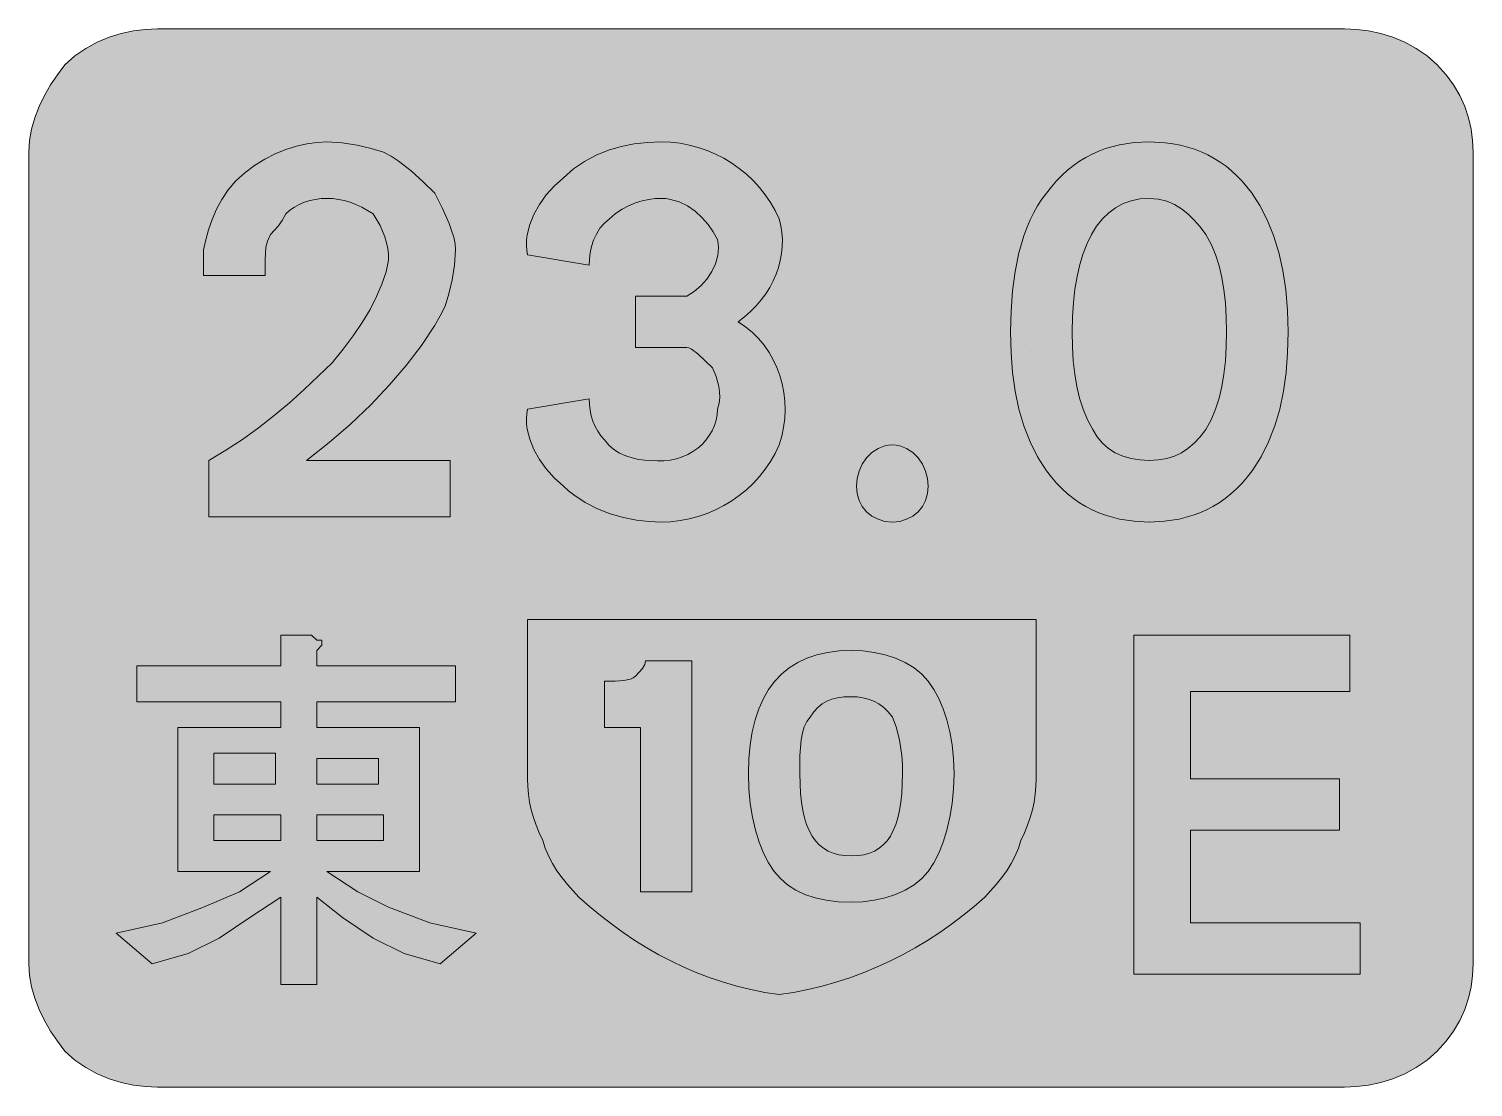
# Model space of a CAD drawing. Header units: metres. Extents: x 115 to 452, y 12 to 259.
import ezdxf

# ---------------------------------------------------------------- set-up
doc = ezdxf.new("R2010")
doc.units = ezdxf.units.M
for name, color, linetype, true_color in [('FILL_BLACK_000000', 7, 'Continuous', 0x000000), ('FILL_LIME_00FF00', 7, 'Continuous', 0x00ff00), ('FILL_WHITE_FFFFFF', 7, 'Continuous', 0xffffff), ('FILL_YELLOW_FFFF00', 7, 'Continuous', 0xffff00), ('STROKE_WHITE_FFFFFF', 7, 'Continuous', 0xffffff)]:
    doc.layers.add(name, color=color, linetype=linetype, true_color=true_color)

msp = doc.modelspace()

# ---------------------------------------------------------------- hatches: boundary and pattern name
at = {"layer": 'FILL_BLACK_000000', "true_color": 0x000000}
h = msp.add_hatch(color=7, dxfattribs=at)
h.dxf.hatch_style = 1
h.paths.add_polyline_path([(269.55, 57.36), (257.55, 57.36), (257.55, 95.76), (249.15, 95.76), (249.15, 106.56), (251.63, 106.58), (253.65, 106.71), (255.23, 107.07), (255.84, 107.36), (256.35, 107.76), (258, 109.56), (258.54, 110.46), (258.75, 111.36), (269.55, 111.36), (269.55, 57.36)])
h = msp.add_hatch(color=7, dxfattribs=at)
h.dxf.hatch_style = 1
h.paths.add_polyline_path([(330.32, 78.02), (329.8, 74.79), (329.1, 71.76), (328.23, 68.95), (327.21, 66.4), (326.04, 64.12), (324.75, 62.16), (323.24, 60.47), (321.43, 59.01), (319.37, 57.77), (317.1, 56.76), (314.66, 55.97), (312.09, 55.41), (309.44, 55.07), (306.75, 54.96), (303.71, 55.07), (300.9, 55.41), (298.31, 55.97), (295.95, 56.76), (293.81, 57.77), (291.9, 59.01), (290.21, 60.47), (288.75, 62.16), (287.46, 64.12), (286.29, 66.4), (285.27, 68.95), (284.4, 71.76), (283.7, 74.79), (283.18, 78.02), (282.86, 81.42), (282.75, 84.96), (282.85, 88.45), (283.14, 91.71), (283.63, 94.75), (284.31, 97.56), (285.17, 100.15), (286.23, 102.51), (287.47, 104.65), (288.9, 106.56), (290.51, 108.25), (292.3, 109.71), (294.27, 110.95), (296.42, 111.96), (298.74, 112.75), (301.24, 113.31), (303.91, 113.65), (306.75, 113.76), (309.44, 113.65), (312.09, 113.31), (314.66, 112.75), (317.1, 111.96), (319.37, 110.95), (321.43, 109.71), (323.24, 108.25), (324.75, 106.56), (326.04, 104.65), (327.21, 102.51), (328.23, 100.15), (329.1, 97.56), (329.8, 94.75), (330.32, 91.71), (330.64, 88.45), (330.75, 84.96), (330.64, 81.42), (330.32, 78.02)])
h.paths.add_polyline_path([(318.54, 89.22), (318, 92.91), (317.23, 95.93), (316.35, 98.16), (315.4, 99.4), (314.34, 100.43), (313.21, 101.26), (312, 101.91), (310.74, 102.39), (309.43, 102.72), (308.1, 102.9), (306.75, 102.96), (305.06, 102.9), (303.56, 102.72), (302.24, 102.39), (301.05, 101.91), (299.98, 101.26), (298.99, 100.43), (298.05, 99.4), (297.15, 98.16), (296.36, 97.15), (295.76, 95.93), (295.34, 94.51), (295.05, 92.91), (294.79, 89.22), (294.75, 84.96), (294.92, 80.35), (295.14, 78.29), (295.44, 76.39), (295.84, 74.66), (296.33, 73.08), (296.92, 71.67), (297.6, 70.41), (298.38, 69.31), (299.26, 68.35), (300.24, 67.55), (301.33, 66.9), (302.52, 66.4), (303.82, 66.04), (305.23, 65.83), (306.75, 65.76), (308.27, 65.83), (309.68, 66.04), (310.98, 66.4), (312.17, 66.9), (313.26, 67.55), (314.24, 68.35), (315.12, 69.31), (315.9, 70.41), (316.58, 71.67), (317.17, 73.08), (317.66, 74.66), (318.06, 76.39), (318.36, 78.29), (318.58, 80.35), (318.75, 84.96), (318.7, 87.15), (318.54, 89.22)], flags=16)
at = {"layer": 'FILL_LIME_00FF00', "true_color": 0x00ff00}
h = msp.add_hatch(color=7, dxfattribs=at)
h.dxf.hatch_style = 1
h.paths.add_polyline_path([(424.7, 258.85), (427.52, 258.49), (430.37, 257.88), (433.2, 257.01), (435.98, 255.85), (438.66, 254.4), (441.19, 252.64), (443.55, 250.56), (445.63, 248.26), (447.39, 245.85), (448.84, 243.37), (450, 240.81), (450.87, 238.2), (451.48, 235.54), (451.84, 232.86), (451.95, 230.16), (451.95, 40.56), (451.84, 37.86), (451.48, 35.18), (450.87, 32.52), (450, 29.91), (448.84, 27.35), (447.39, 24.87), (445.63, 22.46), (443.55, 20.16), (441.19, 18.08), (438.66, 16.32), (435.98, 14.87), (433.2, 13.71), (430.37, 12.84), (427.52, 12.23), (424.7, 11.87), (421.95, 11.76), (144.75, 11.76), (142, 11.87), (139.18, 12.23), (136.33, 12.84), (133.5, 13.71), (130.72, 14.87), (128.04, 16.32), (125.51, 18.08), (123.15, 20.16), (121.41, 22.46), (119.81, 24.87), (118.38, 27.35), (117.15, 29.91), (116.14, 32.52), (115.39, 35.18), (114.91, 37.86), (114.75, 40.56), (114.75, 230.16), (114.91, 232.86), (115.39, 235.54), (116.14, 238.2), (117.15, 240.81), (118.38, 243.37), (119.81, 245.85), (121.41, 248.26), (123.15, 250.56), (125.51, 252.64), (128.04, 254.4), (130.72, 255.85), (133.5, 257.01), (136.33, 257.88), (139.18, 258.49), (142, 258.85), (144.75, 258.96), (421.95, 258.96), (424.7, 258.85)])
at = {"layer": 'FILL_WHITE_FFFFFF', "true_color": 0xffffff}
h = msp.add_hatch(color=7, dxfattribs=at)
h.dxf.hatch_style = 1
h.paths.add_polyline_path([(155.55, 201.36), (155.55, 207.36), (156.06, 209.66), (156.71, 212.03), (157.53, 214.43), (158.55, 216.81), (159.79, 219.14), (161.29, 221.37), (163.06, 223.45), (165.15, 225.36), (167.45, 227.05), (169.84, 228.51), (172.28, 229.75), (174.75, 230.76), (177.22, 231.55), (179.66, 232.11), (182.05, 232.45), (184.35, 232.56), (187.93, 232.35), (191.4, 231.81), (194.64, 231.04), (197.55, 230.16), (199.3, 229.21), (200.94, 228.15), (204, 225.81), (206.83, 223.24), (209.55, 220.56), (211.31, 216.98), (212.85, 213.51), (213.46, 211.85), (213.94, 210.27), (214.24, 208.76), (214.35, 207.36), (214.14, 203.78), (213.6, 200.31), (212.83, 197.07), (211.95, 194.16), (210.76, 191.9), (209.43, 189.61), (206.38, 184.99), (202.86, 180.34), (198.9, 175.71), (194.55, 171.13), (189.84, 166.65), (184.83, 162.32), (179.55, 158.16), (213.15, 158.16), (213.15, 144.96), (156.75, 144.96), (156.75, 158.16), (160.74, 160.52), (164.63, 163.07), (168.39, 165.8), (172.05, 168.66), (175.59, 171.64), (179.03, 174.7), (185.55, 180.96), (188.14, 184.11), (190.48, 187.24), (192.57, 190.35), (194.4, 193.41), (195.94, 196.42), (197.19, 199.35), (198.13, 202.21), (198.75, 204.96), (198.69, 206.31), (198.53, 207.66), (198.24, 209.01), (197.85, 210.36), (197.34, 211.71), (196.73, 213.06), (195.15, 215.76), (192.45, 217.33), (191.1, 217.95), (189.75, 218.46), (188.4, 218.85), (187.05, 219.13), (185.7, 219.3), (184.35, 219.36), (183, 219.3), (181.67, 219.13), (180.36, 218.85), (179.1, 218.46), (177.89, 217.95), (176.76, 217.33), (175.7, 216.6), (174.75, 215.76), (173.85, 214.17), (172.95, 212.91), (171.15, 210.96), (170.46, 209.35), (170.1, 207.96), (169.97, 206.57), (169.95, 204.96), (169.95, 201.36), (155.55, 201.36)])
h = msp.add_hatch(color=7, dxfattribs=at)
h.dxf.hatch_style = 1
h.paths.add_polyline_path([(256.35, 184.56), (256.35, 196.56), (265.95, 196.56), (267.15, 196.56), (268.35, 196.56), (270.09, 197.62), (271.67, 198.96), (273.05, 200.53), (274.2, 202.26), (275.06, 204.11), (275.61, 206.01), (275.78, 207.91), (275.72, 208.85), (275.55, 209.76), (274.54, 211.55), (273.32, 213.28), (271.9, 214.91), (270.3, 216.36), (268.53, 217.59), (266.61, 218.53), (264.54, 219.14), (263.46, 219.3), (262.35, 219.36), (260.95, 219.3), (259.46, 219.12), (257.92, 218.79), (256.35, 218.31), (254.78, 217.66), (253.24, 216.83), (251.75, 215.8), (250.35, 214.56), (249.11, 213.55), (248.08, 212.37), (247.25, 211.04), (246.6, 209.61), (246.12, 208.13), (245.79, 206.63), (245.61, 205.16), (245.55, 203.76), (231.15, 206.16), (230.98, 207.3), (230.92, 208.46), (230.97, 209.64), (231.11, 210.83), (231.7, 213.23), (232.65, 215.61), (233.94, 217.94), (235.54, 220.17), (237.42, 222.25), (239.55, 224.16), (241.91, 226.24), (244.46, 228), (247.19, 229.45), (250.05, 230.61), (253.03, 231.48), (256.09, 232.09), (259.2, 232.45), (262.35, 232.56), (264.58, 232.48), (266.78, 232.23), (268.94, 231.82), (271.05, 231.27), (273.1, 230.56), (275.09, 229.71), (277.01, 228.73), (278.85, 227.61), (280.61, 226.37), (282.27, 225), (283.84, 223.52), (285.3, 221.93), (286.65, 220.23), (287.88, 218.43), (288.98, 216.54), (289.95, 214.56), (290.33, 212.97), (290.57, 211.36), (290.68, 209.74), (290.64, 208.11), (290.48, 206.48), (290.18, 204.86), (289.76, 203.25), (289.2, 201.66), (288.52, 200.1), (287.71, 198.58), (286.78, 197.09), (285.73, 195.66), (284.56, 194.28), (283.27, 192.97), (281.87, 191.73), (280.35, 190.56), (282.08, 189.37), (283.67, 188.04), (285.11, 186.6), (286.41, 185.05), (287.56, 183.4), (288.56, 181.66), (289.4, 179.84), (290.1, 177.96), (290.64, 176.02), (291.03, 174.04), (291.25, 172.02), (291.32, 169.97), (291.22, 167.91), (290.96, 165.85), (290.54, 163.8), (289.95, 161.76), (288.98, 159.78), (287.88, 157.89), (286.65, 156.09), (285.3, 154.39), (283.84, 152.8), (282.27, 151.32), (280.61, 149.95), (278.85, 148.71), (277.01, 147.59), (275.09, 146.61), (273.1, 145.76), (271.05, 145.05), (268.94, 144.5), (266.78, 144.09), (264.58, 143.84), (262.35, 143.76), (259.55, 143.87), (256.59, 144.23), (253.55, 144.84), (250.5, 145.71), (247.5, 146.87), (244.63, 148.32), (241.96, 150.08), (240.72, 151.08), (239.55, 152.16), (237.42, 154.07), (235.54, 156.15), (233.94, 158.38), (232.65, 160.71), (231.7, 163.09), (231.11, 165.49), (230.97, 166.68), (230.92, 167.86), (230.98, 169.02), (231.15, 170.16), (245.55, 172.56), (245.61, 171.21), (245.78, 169.88), (246.06, 168.57), (246.45, 167.31), (246.96, 166.1), (247.58, 164.97), (248.31, 163.91), (249.15, 162.96), (250.16, 161.72), (251.34, 160.69), (252.67, 159.86), (254.1, 159.21), (255.58, 158.73), (257.08, 158.4), (258.55, 158.22), (259.95, 158.16), (261.51, 158.02), (263.03, 158.04), (264.51, 158.2), (265.93, 158.52), (267.29, 158.96), (268.58, 159.53), (269.78, 160.22), (270.9, 161.01), (271.92, 161.9), (272.83, 162.88), (273.62, 163.94), (274.29, 165.08), (274.83, 166.28), (275.22, 167.53), (275.47, 168.83), (275.55, 170.16), (275.89, 171.51), (276.04, 172.84), (276.01, 174.15), (275.85, 175.41), (275.21, 177.75), (274.35, 179.76), (270.9, 183.06), (269.46, 184.15), (268.85, 184.45), (268.35, 184.56), (256.35, 184.56)])
h = msp.add_hatch(color=7, dxfattribs=at)
h.dxf.hatch_style = 1
h.paths.add_polyline_path([(344.42, 197.78), (345.03, 202.31), (345.9, 206.61), (347.06, 210.62), (347.74, 212.51), (348.51, 214.32), (349.35, 216.03), (350.27, 217.64), (351.27, 219.15), (352.35, 220.56), (353.5, 222.08), (354.71, 223.49), (355.97, 224.79), (357.28, 225.98), (358.64, 227.07), (360.05, 228.05), (361.5, 228.93), (363, 229.71), (364.54, 230.39), (366.12, 230.98), (369.39, 231.87), (372.81, 232.39), (376.35, 232.56), (380.08, 232.36), (381.86, 232.12), (383.6, 231.78), (385.28, 231.35), (386.92, 230.83), (388.49, 230.21), (390.02, 229.5), (391.49, 228.71), (392.9, 227.82), (394.26, 226.85), (395.57, 225.79), (396.81, 224.64), (398, 223.42), (400.2, 220.71), (402.16, 217.68), (403.88, 214.34), (405.34, 210.69), (406.56, 206.74), (407.51, 202.51), (408.19, 197.99), (408.61, 193.21), (408.75, 188.16), (408.64, 183.32), (408.28, 178.71), (407.67, 174.32), (406.8, 170.16), (405.64, 166.22), (404.19, 162.51), (402.43, 159.02), (400.35, 155.76), (399.2, 154.24), (397.99, 152.83), (396.73, 151.53), (395.42, 150.34), (394.06, 149.25), (392.65, 148.27), (391.2, 147.39), (389.7, 146.61), (388.16, 145.93), (386.58, 145.34), (383.31, 144.45), (379.89, 143.93), (376.35, 143.76), (372.81, 143.93), (369.39, 144.45), (366.12, 145.34), (364.54, 145.93), (363, 146.61), (361.5, 147.39), (360.05, 148.27), (358.64, 149.25), (357.28, 150.34), (355.97, 151.53), (354.71, 152.83), (353.5, 154.24), (352.35, 155.76), (350.27, 159.02), (348.51, 162.51), (347.06, 166.22), (345.9, 170.16), (345.03, 174.32), (344.42, 178.71), (344.06, 183.32), (343.95, 188.16), (344.06, 193.05), (344.42, 197.78)])
h.paths.add_polyline_path([(380.44, 158.61), (382.21, 159.17), (383.85, 159.96), (385.37, 160.97), (386.81, 162.21), (388.2, 163.67), (389.55, 165.36), (390.79, 167.67), (391.82, 170.1), (392.65, 172.68), (393.3, 175.41), (393.78, 178.31), (394.11, 181.39), (394.29, 184.67), (394.35, 188.16), (394.29, 191.65), (394.11, 194.93), (393.78, 198.01), (393.3, 200.91), (392.65, 203.64), (391.82, 206.22), (390.79, 208.65), (389.55, 210.96), (388.2, 212.7), (386.81, 214.3), (385.37, 215.73), (383.85, 216.96), (382.21, 217.97), (380.44, 218.72), (378.49, 219.2), (376.35, 219.36), (374.17, 219.22), (372.13, 218.81), (370.23, 218.13), (368.48, 217.18), (366.86, 215.99), (365.38, 214.55), (364.05, 212.87), (362.85, 210.96), (361.8, 208.82), (360.88, 206.47), (360.11, 203.9), (359.48, 201.13), (358.98, 198.17), (358.63, 195.01), (358.42, 191.67), (358.35, 188.16), (358.41, 184.67), (358.59, 181.39), (358.92, 178.31), (359.4, 175.41), (360.05, 172.68), (360.88, 170.1), (361.91, 167.67), (363.15, 165.36), (364.16, 163.67), (365.38, 162.21), (366.8, 160.97), (368.4, 159.96), (370.17, 159.17), (372.09, 158.61), (374.16, 158.27), (376.35, 158.16), (378.49, 158.27), (380.44, 158.61)], flags=16)
h = msp.add_hatch(color=7, dxfattribs=at)
h.dxf.hatch_style = 1
h.paths.add_polyline_path([(324.59, 150.42), (324.11, 148.82), (323.36, 147.39), (322.35, 146.16), (321.12, 145.15), (319.69, 144.4), (318.09, 143.92), (316.35, 143.76), (314.61, 143.92), (313.01, 144.4), (311.58, 145.15), (310.35, 146.16), (309.34, 147.39), (308.59, 148.82), (308.11, 150.42), (307.95, 152.16), (308.11, 153.95), (308.59, 155.68), (309.34, 157.31), (310.35, 158.76), (311.58, 159.99), (313.01, 160.93), (314.61, 161.54), (315.46, 161.7), (316.35, 161.76), (317.24, 161.7), (318.09, 161.54), (319.69, 160.93), (321.12, 159.99), (322.35, 158.76), (323.36, 157.31), (324.11, 155.68), (324.59, 153.95), (324.75, 152.16), (324.59, 150.42)])
h = msp.add_hatch(color=7, dxfattribs=at)
h.dxf.hatch_style = 1
h.paths.add_polyline_path([(181.95, 113.76), (181.95, 110.16), (214.35, 110.16), (214.35, 101.76), (181.95, 101.76), (181.95, 95.76), (205.95, 95.76), (205.95, 62.16), (184.35, 62.16), (191.55, 57.36), (198.75, 53.76), (208.35, 50.16), (219.15, 47.76), (210.75, 40.56), (202.35, 42.96), (195.15, 46.56), (187.95, 51.36), (181.95, 56.16), (181.95, 35.76), (173.55, 35.76), (173.55, 56.16), (166.35, 51.36), (159.15, 46.56), (151.95, 42.96), (143.55, 40.56), (135.15, 47.76), (145.95, 50.16), (155.55, 53.76), (163.95, 57.36), (171.15, 62.16), (149.55, 62.16), (149.55, 95.76), (173.55, 95.76), (173.55, 101.76), (139.95, 101.76), (139.95, 110.16), (173.55, 110.16), (173.55, 117.36), (180.75, 117.36), (181.95, 116.16), (183.15, 116.16), (183.15, 114.96), (181.95, 113.76)])
h.paths.add_polyline_path([(172.35, 82.56), (172.35, 89.76), (157.95, 89.76), (157.95, 82.56), (172.35, 82.56)], flags=16)
h.paths.add_polyline_path([(181.95, 69.36), (197.55, 69.36), (197.55, 75.36), (181.95, 75.36), (181.95, 69.36)], flags=16)
h.paths.add_polyline_path([(181.95, 88.56), (181.95, 82.56), (196.35, 82.56), (196.35, 88.56), (181.95, 88.56)], flags=16)
h.paths.add_polyline_path([(173.55, 75.36), (157.95, 75.36), (157.95, 69.36), (173.55, 69.36), (173.55, 75.36)], flags=16)
h = msp.add_hatch(color=7, dxfattribs=at)
h.dxf.hatch_style = 1
h.paths.add_polyline_path([(372.75, 117.36), (423.15, 117.36), (423.15, 104.16), (385.95, 104.16), (385.95, 83.76), (420.75, 83.76), (420.75, 71.76), (385.95, 71.76), (385.95, 50.16), (425.55, 50.16), (425.55, 38.16), (372.75, 38.16), (372.75, 117.36)])
at = {"layer": 'FILL_YELLOW_FFFF00', "true_color": 0xffff00}
h = msp.add_hatch(color=7, dxfattribs=at)
h.dxf.hatch_style = 1
h.paths.add_polyline_path([(286.6, 33.88), (283.31, 34.54), (280.08, 35.33), (276.9, 36.25), (273.78, 37.29), (270.71, 38.46), (267.7, 39.75), (264.75, 41.16), (261.85, 42.68), (259.01, 44.31), (256.23, 46.04), (253.5, 47.87), (250.83, 49.81), (248.21, 51.83), (245.65, 53.95), (243.15, 56.16), (240.49, 59.07), (239.23, 60.65), (238.05, 62.31), (236.99, 64.02), (236.06, 65.78), (235.31, 67.56), (234.75, 69.36), (233.91, 71.16), (233.18, 72.96), (232.56, 74.76), (232.05, 76.56), (231.66, 78.36), (231.38, 80.16), (231.21, 81.96), (231.15, 83.76), (231.15, 120.96), (349.95, 120.96), (349.95, 83.76), (349.89, 81.96), (349.73, 80.16), (349.44, 78.36), (349.05, 76.56), (348.54, 74.76), (347.93, 72.96), (347.19, 71.16), (346.35, 69.36), (345.79, 67.56), (345.04, 65.78), (344.11, 64.02), (343.05, 62.31), (341.87, 60.65), (340.61, 59.07), (337.95, 56.16), (335.43, 53.95), (332.84, 51.83), (330.16, 49.81), (327.41, 47.87), (324.59, 46.04), (321.71, 44.31), (318.76, 42.68), (315.75, 41.16), (312.68, 39.75), (309.57, 38.46), (306.4, 37.29), (303.19, 36.25), (299.93, 35.33), (296.64, 34.54), (293.31, 33.88), (289.95, 33.36), (286.6, 33.88)])

# ---------------------------------------------------------------- linework, layer by layer
at = {"layer": 'FILL_BLACK_000000', "lineweight": 0, "true_color": 0x000000}
for points in [[(269.55, 57.36), (257.55, 57.36), (257.55, 95.76), (249.15, 95.76), (249.15, 106.56), (251.63, 106.58), (253.65, 106.71), (255.23, 107.07), (255.84, 107.36), (256.35, 107.76), (258, 109.56), (258.54, 110.46), (258.75, 111.36), (269.55, 111.36)], [(330.32, 78.02), (329.8, 74.79), (329.1, 71.76), (328.23, 68.95), (327.21, 66.4), (326.04, 64.12), (324.75, 62.16), (323.24, 60.47), (321.43, 59.01), (319.37, 57.77), (317.1, 56.76), (314.66, 55.97), (312.09, 55.41), (309.44, 55.07), (306.75, 54.96), (303.71, 55.07), (300.9, 55.41), (298.31, 55.97), (295.95, 56.76), (293.81, 57.77), (291.9, 59.01), (290.21, 60.47), (288.75, 62.16), (287.46, 64.12), (286.29, 66.4), (285.27, 68.95), (284.4, 71.76), (283.7, 74.79), (283.18, 78.02), (282.86, 81.42), (282.75, 84.96), (282.85, 88.45), (283.14, 91.71), (283.63, 94.75), (284.31, 97.56), (285.17, 100.15), (286.23, 102.51), (287.47, 104.65), (288.9, 106.56), (290.51, 108.25), (292.3, 109.71), (294.27, 110.95), (296.42, 111.96), (298.74, 112.75), (301.24, 113.31), (303.91, 113.65), (306.75, 113.76), (309.44, 113.65), (312.09, 113.31), (314.66, 112.75), (317.1, 111.96), (319.37, 110.95), (321.43, 109.71), (323.24, 108.25), (324.75, 106.56), (326.04, 104.65), (327.21, 102.51), (328.23, 100.15), (329.1, 97.56), (329.8, 94.75), (330.32, 91.71), (330.64, 88.45), (330.75, 84.96), (330.64, 81.42)], [(318.54, 89.22), (318, 92.91), (317.23, 95.93), (316.35, 98.16), (315.4, 99.4), (314.34, 100.43), (313.21, 101.26), (312, 101.91), (310.74, 102.39), (309.43, 102.72), (308.1, 102.9), (306.75, 102.96), (305.06, 102.9), (303.56, 102.72), (302.24, 102.39), (301.05, 101.91), (299.98, 101.26), (298.99, 100.43), (298.05, 99.4), (297.15, 98.16), (296.36, 97.15), (295.76, 95.93), (295.34, 94.51), (295.05, 92.91), (294.79, 89.22), (294.75, 84.96), (294.92, 80.35), (295.14, 78.29), (295.44, 76.39), (295.84, 74.66), (296.33, 73.08), (296.92, 71.67), (297.6, 70.41), (298.38, 69.31), (299.26, 68.35), (300.24, 67.55), (301.33, 66.9), (302.52, 66.4), (303.82, 66.04), (305.23, 65.83), (306.75, 65.76), (308.27, 65.83), (309.68, 66.04), (310.98, 66.4), (312.17, 66.9), (313.26, 67.55), (314.24, 68.35), (315.12, 69.31), (315.9, 70.41), (316.58, 71.67), (317.17, 73.08), (317.66, 74.66), (318.06, 76.39), (318.36, 78.29), (318.58, 80.35), (318.75, 84.96), (318.7, 87.15)]]:
    msp.add_lwpolyline(points, close=True, dxfattribs=at)
at = {"layer": 'FILL_LIME_00FF00', "lineweight": 0, "true_color": 0x00ff00}
msp.add_lwpolyline([(424.7, 258.85), (427.52, 258.49), (430.37, 257.88), (433.2, 257.01), (435.98, 255.85), (438.66, 254.4), (441.19, 252.64), (443.55, 250.56), (445.63, 248.26), (447.39, 245.85), (448.84, 243.37), (450, 240.81), (450.87, 238.2), (451.48, 235.54), (451.84, 232.86), (451.95, 230.16), (451.95, 40.56), (451.84, 37.86), (451.48, 35.18), (450.87, 32.52), (450, 29.91), (448.84, 27.35), (447.39, 24.87), (445.63, 22.46), (443.55, 20.16), (441.19, 18.08), (438.66, 16.32), (435.98, 14.87), (433.2, 13.71), (430.37, 12.84), (427.52, 12.23), (424.7, 11.87), (421.95, 11.76), (144.75, 11.76), (142, 11.87), (139.18, 12.23), (136.33, 12.84), (133.5, 13.71), (130.72, 14.87), (128.04, 16.32), (125.51, 18.08), (123.15, 20.16), (121.41, 22.46), (119.81, 24.87), (118.38, 27.35), (117.15, 29.91), (116.14, 32.52), (115.39, 35.18), (114.91, 37.86), (114.75, 40.56), (114.75, 230.16), (114.91, 232.86), (115.39, 235.54), (116.14, 238.2), (117.15, 240.81), (118.38, 243.37), (119.81, 245.85), (121.41, 248.26), (123.15, 250.56), (125.51, 252.64), (128.04, 254.4), (130.72, 255.85), (133.5, 257.01), (136.33, 257.88), (139.18, 258.49), (142, 258.85), (144.75, 258.96), (421.95, 258.96)], close=True, dxfattribs=at)
at = {"layer": 'FILL_WHITE_FFFFFF', "lineweight": 0, "true_color": 0xffffff}
for points in [[(155.55, 201.36), (155.55, 207.36), (156.06, 209.66), (156.71, 212.03), (157.53, 214.43), (158.55, 216.81), (159.79, 219.14), (161.29, 221.37), (163.06, 223.45), (165.15, 225.36), (167.45, 227.05), (169.84, 228.51), (172.28, 229.75), (174.75, 230.76), (177.22, 231.55), (179.66, 232.11), (182.05, 232.45), (184.35, 232.56), (187.93, 232.35), (191.4, 231.81), (194.64, 231.04), (197.55, 230.16), (199.3, 229.21), (200.94, 228.15), (204, 225.81), (206.83, 223.24), (209.55, 220.56), (211.31, 216.98), (212.85, 213.51), (213.46, 211.85), (213.94, 210.27), (214.24, 208.76), (214.35, 207.36), (214.14, 203.78), (213.6, 200.31), (212.83, 197.07), (211.95, 194.16), (210.76, 191.9), (209.43, 189.61), (206.38, 184.99), (202.86, 180.34), (198.9, 175.71), (194.55, 171.13), (189.84, 166.65), (184.83, 162.32), (179.55, 158.16), (213.15, 158.16), (213.15, 144.96), (156.75, 144.96), (156.75, 158.16), (160.74, 160.52), (164.63, 163.07), (168.39, 165.8), (172.05, 168.66), (175.59, 171.64), (179.03, 174.7), (185.55, 180.96), (188.14, 184.11), (190.48, 187.24), (192.57, 190.35), (194.4, 193.41), (195.94, 196.42), (197.19, 199.35), (198.13, 202.21), (198.75, 204.96), (198.69, 206.31), (198.53, 207.66), (198.24, 209.01), (197.85, 210.36), (197.34, 211.71), (196.73, 213.06), (195.15, 215.76), (192.45, 217.33), (191.1, 217.95), (189.75, 218.46), (188.4, 218.85), (187.05, 219.13), (185.7, 219.3), (184.35, 219.36), (183, 219.3), (181.67, 219.13), (180.36, 218.85), (179.1, 218.46), (177.89, 217.95), (176.76, 217.33), (175.7, 216.6), (174.75, 215.76), (173.85, 214.17), (172.95, 212.91), (171.15, 210.96), (170.46, 209.35), (170.1, 207.96), (169.97, 206.57), (169.95, 204.96), (169.95, 201.36)], [(256.35, 184.56), (256.35, 196.56), (265.95, 196.56), (267.15, 196.56), (268.35, 196.56), (270.09, 197.62), (271.67, 198.96), (273.05, 200.53), (274.2, 202.26), (275.06, 204.11), (275.61, 206.01), (275.78, 207.91), (275.72, 208.85), (275.55, 209.76), (274.54, 211.55), (273.32, 213.28), (271.9, 214.91), (270.3, 216.36), (268.53, 217.59), (266.61, 218.53), (264.54, 219.14), (263.46, 219.3), (262.35, 219.36), (260.95, 219.3), (259.46, 219.12), (257.92, 218.79), (256.35, 218.31), (254.78, 217.66), (253.24, 216.83), (251.75, 215.8), (250.35, 214.56), (249.11, 213.55), (248.08, 212.37), (247.25, 211.04), (246.6, 209.61), (246.12, 208.13), (245.79, 206.63), (245.61, 205.16), (245.55, 203.76), (231.15, 206.16), (230.98, 207.3), (230.92, 208.46), (230.97, 209.64), (231.11, 210.83), (231.7, 213.23), (232.65, 215.61), (233.94, 217.94), (235.54, 220.17), (237.42, 222.25), (239.55, 224.16), (241.91, 226.24), (244.46, 228), (247.19, 229.45), (250.05, 230.61), (253.03, 231.48), (256.09, 232.09), (259.2, 232.45), (262.35, 232.56), (264.58, 232.48), (266.78, 232.23), (268.94, 231.82), (271.05, 231.27), (273.1, 230.56), (275.09, 229.71), (277.01, 228.73), (278.85, 227.61), (280.61, 226.37), (282.27, 225), (283.84, 223.52), (285.3, 221.93), (286.65, 220.23), (287.88, 218.43), (288.98, 216.54), (289.95, 214.56), (290.33, 212.97), (290.57, 211.36), (290.68, 209.74), (290.64, 208.11), (290.48, 206.48), (290.18, 204.86), (289.76, 203.25), (289.2, 201.66), (288.52, 200.1), (287.71, 198.58), (286.78, 197.09), (285.73, 195.66), (284.56, 194.28), (283.27, 192.97), (281.87, 191.73), (280.35, 190.56), (282.08, 189.37), (283.67, 188.04), (285.11, 186.6), (286.41, 185.05), (287.56, 183.4), (288.56, 181.66), (289.4, 179.84), (290.1, 177.96), (290.64, 176.02), (291.03, 174.04), (291.25, 172.02), (291.32, 169.97), (291.22, 167.91), (290.96, 165.85), (290.54, 163.8), (289.95, 161.76), (288.98, 159.78), (287.88, 157.89), (286.65, 156.09), (285.3, 154.39), (283.84, 152.8), (282.27, 151.32), (280.61, 149.95), (278.85, 148.71), (277.01, 147.59), (275.09, 146.61), (273.1, 145.76), (271.05, 145.05), (268.94, 144.5), (266.78, 144.09), (264.58, 143.84), (262.35, 143.76), (259.55, 143.87), (256.59, 144.23), (253.55, 144.84), (250.5, 145.71), (247.5, 146.87), (244.63, 148.32), (241.96, 150.08), (240.72, 151.08), (239.55, 152.16), (237.42, 154.07), (235.54, 156.15), (233.94, 158.38), (232.65, 160.71), (231.7, 163.09), (231.11, 165.49), (230.97, 166.68), (230.92, 167.86), (230.98, 169.02), (231.15, 170.16), (245.55, 172.56), (245.61, 171.21), (245.78, 169.88), (246.06, 168.57), (246.45, 167.31), (246.96, 166.1), (247.58, 164.97), (248.31, 163.91), (249.15, 162.96), (250.16, 161.72), (251.34, 160.69), (252.67, 159.86), (254.1, 159.21), (255.58, 158.73), (257.08, 158.4), (258.55, 158.22), (259.95, 158.16), (261.51, 158.02), (263.03, 158.04), (264.51, 158.2), (265.93, 158.52), (267.29, 158.96), (268.58, 159.53), (269.78, 160.22), (270.9, 161.01), (271.92, 161.9), (272.83, 162.88), (273.62, 163.94), (274.29, 165.08), (274.83, 166.28), (275.22, 167.53), (275.47, 168.83), (275.55, 170.16), (275.89, 171.51), (276.04, 172.84), (276.01, 174.15), (275.85, 175.41), (275.21, 177.75), (274.35, 179.76), (270.9, 183.06), (269.46, 184.15), (268.85, 184.45), (268.35, 184.56)], [(344.42, 197.78), (345.03, 202.31), (345.9, 206.61), (347.06, 210.62), (347.74, 212.51), (348.51, 214.32), (349.35, 216.03), (350.27, 217.64), (351.27, 219.15), (352.35, 220.56), (353.5, 222.08), (354.71, 223.49), (355.97, 224.79), (357.28, 225.98), (358.64, 227.07), (360.05, 228.05), (361.5, 228.93), (363, 229.71), (364.54, 230.39), (366.12, 230.98), (369.39, 231.87), (372.81, 232.39), (376.35, 232.56), (380.08, 232.36), (381.86, 232.12), (383.6, 231.78), (385.28, 231.35), (386.92, 230.83), (388.49, 230.21), (390.02, 229.5), (391.49, 228.71), (392.9, 227.82), (394.26, 226.85), (395.57, 225.79), (396.81, 224.64), (398, 223.42), (400.2, 220.71), (402.16, 217.68), (403.88, 214.34), (405.34, 210.69), (406.56, 206.74), (407.51, 202.51), (408.19, 197.99), (408.61, 193.21), (408.75, 188.16), (408.64, 183.32), (408.28, 178.71), (407.67, 174.32), (406.8, 170.16), (405.64, 166.22), (404.19, 162.51), (402.43, 159.02), (400.35, 155.76), (399.2, 154.24), (397.99, 152.83), (396.73, 151.53), (395.42, 150.34), (394.06, 149.25), (392.65, 148.27), (391.2, 147.39), (389.7, 146.61), (388.16, 145.93), (386.58, 145.34), (383.31, 144.45), (379.89, 143.93), (376.35, 143.76), (372.81, 143.93), (369.39, 144.45), (366.12, 145.34), (364.54, 145.93), (363, 146.61), (361.5, 147.39), (360.05, 148.27), (358.64, 149.25), (357.28, 150.34), (355.97, 151.53), (354.71, 152.83), (353.5, 154.24), (352.35, 155.76), (350.27, 159.02), (348.51, 162.51), (347.06, 166.22), (345.9, 170.16), (345.03, 174.32), (344.42, 178.71), (344.06, 183.32), (343.95, 188.16), (344.06, 193.05)], [(380.44, 158.61), (382.21, 159.17), (383.85, 159.96), (385.37, 160.97), (386.81, 162.21), (388.2, 163.67), (389.55, 165.36), (390.79, 167.67), (391.82, 170.1), (392.65, 172.68), (393.3, 175.41), (393.78, 178.31), (394.11, 181.39), (394.29, 184.67), (394.35, 188.16), (394.29, 191.65), (394.11, 194.93), (393.78, 198.01), (393.3, 200.91), (392.65, 203.64), (391.82, 206.22), (390.79, 208.65), (389.55, 210.96), (388.2, 212.7), (386.81, 214.3), (385.37, 215.73), (383.85, 216.96), (382.21, 217.97), (380.44, 218.72), (378.49, 219.2), (376.35, 219.36), (374.17, 219.22), (372.13, 218.81), (370.23, 218.13), (368.48, 217.18), (366.86, 215.99), (365.38, 214.55), (364.05, 212.87), (362.85, 210.96), (361.8, 208.82), (360.88, 206.47), (360.11, 203.9), (359.48, 201.13), (358.98, 198.17), (358.63, 195.01), (358.42, 191.67), (358.35, 188.16), (358.41, 184.67), (358.59, 181.39), (358.92, 178.31), (359.4, 175.41), (360.05, 172.68), (360.88, 170.1), (361.91, 167.67), (363.15, 165.36), (364.16, 163.67), (365.38, 162.21), (366.8, 160.97), (368.4, 159.96), (370.17, 159.17), (372.09, 158.61), (374.16, 158.27), (376.35, 158.16), (378.49, 158.27)], [(324.59, 150.42), (324.11, 148.82), (323.36, 147.39), (322.35, 146.16), (321.12, 145.15), (319.69, 144.4), (318.09, 143.92), (316.35, 143.76), (314.61, 143.92), (313.01, 144.4), (311.58, 145.15), (310.35, 146.16), (309.34, 147.39), (308.59, 148.82), (308.11, 150.42), (307.95, 152.16), (308.11, 153.95), (308.59, 155.68), (309.34, 157.31), (310.35, 158.76), (311.58, 159.99), (313.01, 160.93), (314.61, 161.54), (315.46, 161.7), (316.35, 161.76), (317.24, 161.7), (318.09, 161.54), (319.69, 160.93), (321.12, 159.99), (322.35, 158.76), (323.36, 157.31), (324.11, 155.68), (324.59, 153.95), (324.75, 152.16)], [(181.95, 113.76), (181.95, 110.16), (214.35, 110.16), (214.35, 101.76), (181.95, 101.76), (181.95, 95.76), (205.95, 95.76), (205.95, 62.16), (184.35, 62.16), (191.55, 57.36), (198.75, 53.76), (208.35, 50.16), (219.15, 47.76), (210.75, 40.56), (202.35, 42.96), (195.15, 46.56), (187.95, 51.36), (181.95, 56.16), (181.95, 35.76), (173.55, 35.76), (173.55, 56.16), (166.35, 51.36), (159.15, 46.56), (151.95, 42.96), (143.55, 40.56), (135.15, 47.76), (145.95, 50.16), (155.55, 53.76), (163.95, 57.36), (171.15, 62.16), (149.55, 62.16), (149.55, 95.76), (173.55, 95.76), (173.55, 101.76), (139.95, 101.76), (139.95, 110.16), (173.55, 110.16), (173.55, 117.36), (180.75, 117.36), (181.95, 116.16), (183.15, 116.16), (183.15, 114.96)], [(372.75, 117.36), (423.15, 117.36), (423.15, 104.16), (385.95, 104.16), (385.95, 83.76), (420.75, 83.76), (420.75, 71.76), (385.95, 71.76), (385.95, 50.16), (425.55, 50.16), (425.55, 38.16), (372.75, 38.16)], [(172.35, 82.56), (172.35, 89.76), (157.95, 89.76), (157.95, 82.56)], [(181.95, 88.56), (181.95, 82.56), (196.35, 82.56), (196.35, 88.56)], [(173.55, 75.36), (157.95, 75.36), (157.95, 69.36), (173.55, 69.36)], [(181.95, 69.36), (197.55, 69.36), (197.55, 75.36), (181.95, 75.36)]]:
    msp.add_lwpolyline(points, close=True, dxfattribs=at)
at = {"layer": 'FILL_YELLOW_FFFF00', "lineweight": 0, "true_color": 0xffff00}
msp.add_lwpolyline([(286.6, 33.88), (283.31, 34.54), (280.08, 35.33), (276.9, 36.25), (273.78, 37.29), (270.71, 38.46), (267.7, 39.75), (264.75, 41.16), (261.85, 42.68), (259.01, 44.31), (256.23, 46.04), (253.5, 47.87), (250.83, 49.81), (248.21, 51.83), (245.65, 53.95), (243.15, 56.16), (240.49, 59.07), (239.23, 60.65), (238.05, 62.31), (236.99, 64.02), (236.06, 65.78), (235.31, 67.56), (234.75, 69.36), (233.91, 71.16), (233.18, 72.96), (232.56, 74.76), (232.05, 76.56), (231.66, 78.36), (231.38, 80.16), (231.21, 81.96), (231.15, 83.76), (231.15, 120.96), (349.95, 120.96), (349.95, 83.76), (349.89, 81.96), (349.73, 80.16), (349.44, 78.36), (349.05, 76.56), (348.54, 74.76), (347.93, 72.96), (347.19, 71.16), (346.35, 69.36), (345.79, 67.56), (345.04, 65.78), (344.11, 64.02), (343.05, 62.31), (341.87, 60.65), (340.61, 59.07), (337.95, 56.16), (335.43, 53.95), (332.84, 51.83), (330.16, 49.81), (327.41, 47.87), (324.59, 46.04), (321.71, 44.31), (318.76, 42.68), (315.75, 41.16), (312.68, 39.75), (309.57, 38.46), (306.4, 37.29), (303.19, 36.25), (299.93, 35.33), (296.64, 34.54), (293.31, 33.88), (289.95, 33.36)], close=True, dxfattribs=at)
at = {"layer": 'STROKE_WHITE_FFFFFF', "lineweight": 0, "true_color": 0xffffff}
for points in [[(247.35, 205.2), (247.35, 205.2)], [(267.35, 185.2), (267.35, 185.2)], [(347.35, 185.2), (347.35, 185.2)], [(347.35, 185.2), (347.35, 185.2)], [(347.35, 185.2), (347.35, 185.2)], [(347.35, 185.2), (347.35, 185.2)], [(347.35, 185.2), (347.35, 185.2)], [(347.35, 185.2), (347.35, 185.2)], [(347.35, 185.2), (347.35, 185.2)], [(347.35, 185.2), (347.35, 185.2)], [(347.35, 185.2), (347.35, 185.2)], [(347.35, 185.2), (347.35, 185.2)]]:
    msp.add_lwpolyline(points, dxfattribs=at)

doc.saveas('drawing.dxf')
